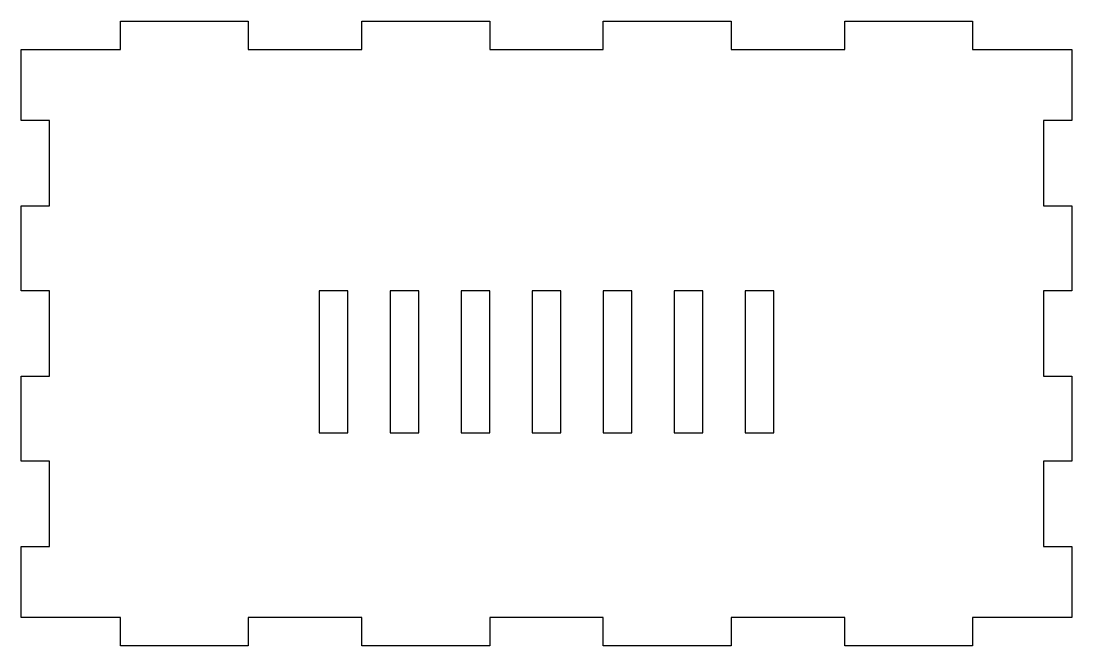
# Model space of a CAD drawing. Header units: millimetres. Extents: x 0 to 74, y 0 to 44.
import ezdxf

# ---------------------------------------------------------------- set-up
doc = ezdxf.new("R2010")
doc.units = ezdxf.units.MM
doc.layers.get('0').update_dxf_attribs({"linetype": 'CONTINUOUS'})

msp = doc.modelspace()

# ---------------------------------------------------------------- linework, layer by layer
for points in [[(0, 31), (2, 31), (2, 37), (0, 37), (0, 42), (7, 42), (7, 44), (16, 44), (16, 42), (24, 42), (24, 44), (33, 44), (33, 42), (41, 42), (41, 44), (50, 44), (50, 42), (58, 42), (58, 44), (67, 44), (67, 42), (74, 42), (74, 37), (72, 37), (72, 31), (74, 31), (74, 25), (72, 25), (72, 19), (74, 19), (74, 13), (72, 13), (72, 7), (74, 7), (74, 2), (67, 2), (67, 0), (58, 0), (58, 2), (50, 2), (50, 0), (41, 0), (41, 2), (33, 2), (33, 0), (24, 0), (24, 2), (16, 2), (16, 0), (7, 0), (7, 2), (0, 2), (0, 7), (2, 7), (2, 13), (0, 13), (0, 19), (2, 19), (2, 25), (0, 25)], [(21, 25), (21, 15), (23, 15), (23, 25)], [(26, 25), (26, 15), (28, 15), (28, 25)], [(31, 25), (31, 15), (33, 15), (33, 25)], [(36, 15), (38, 15), (38, 25), (36, 25)], [(41, 15), (43, 15), (43, 25), (41, 25)], [(46, 15), (48, 15), (48, 25), (46, 25)], [(51, 15), (53, 15), (53, 25), (51, 25)]]:
    msp.add_lwpolyline(points, close=True)

doc.saveas('drawing.dxf')
